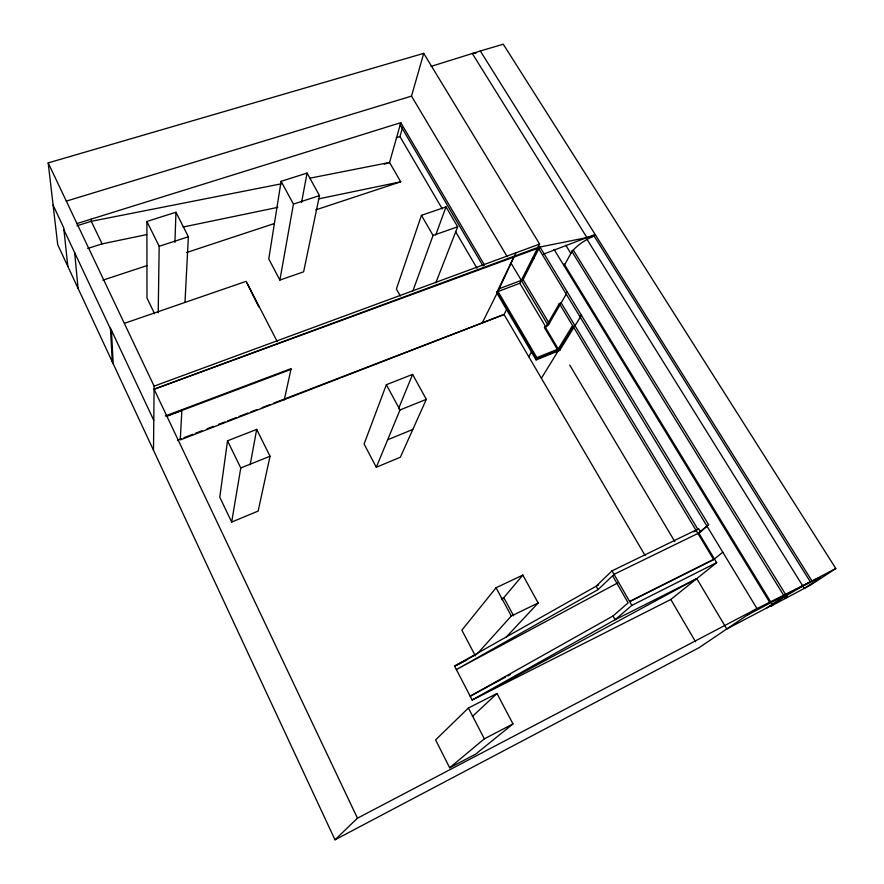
<?xml version="1.0" encoding="UTF-8"?>
<svg xmlns="http://www.w3.org/2000/svg" width="884" height="884" viewBox="0 0 884 884"><rect width="100%" height="100%" fill="white"/><g stroke="black" fill="none" stroke-linecap="round" stroke-linejoin="round"><path stroke-width="1.33" d="M153.496 450.276L154.114 386.142L48.189 162.899L423.723 53.36L539.616 244.083L519.836 283.267L497.139 291.864M158.214 312.814L159.175 246.282L146.888 221.464L175.96 212.237L188.369 236.779L184.988 302.24M174.922 242.437L175.96 212.237M181.927 409.701L180.248 439.912L504.068 314.494L507.096 308.483M247.144 283.278L258.227 305.842M227.531 440.807L219.773 497.195L231.674 522.068L258.161 511.051L270.029 456.243L256.692 429.403L227.531 440.807L240.768 467.967L231.674 522.068M258.857 307.046L258.979 306.218M281.101 181.331L268.769 258.946L279.885 280.073L303.621 271.819L319.478 195.607L307.068 173.076L281.101 181.331L293.433 204.105L279.885 280.073M250.183 464.719L256.692 429.403M301.521 202.591L307.068 173.076M76.764 223.619L400.784 122.677L389.568 162.468L400.728 181.806L315.82 209.851M442.298 208.933L399.966 136.589L402.574 127.451M507.228 256.736L411.513 96.124L423.723 53.36M435.823 282.769L457.68 226.801L446.011 206.911L421.447 215.342L396.397 289.013L400.297 296.007M412.894 290.902L433.061 235.442L421.447 215.342M435.735 234.945L446.011 206.911M386.352 384.706L364.086 444L376.308 467.26L400.353 457.216L426.32 399.358L412.607 374.396L386.352 384.706L399.999 409.955L376.308 467.26M398.518 408.751L412.607 374.396M496.675 292.726L497.471 292.427L513.703 257.388L496.675 292.726L536.091 359.921L559.749 350.351L573.782 327.555L713.675 559.583L629.662 601.54L714.427 558.964M514.267 256.172L515.869 252.835M482.222 322.947L497.957 291.422L536.842 357.633M498.532 288.969L523.107 279.675L539.804 246.746L708.636 524.753L699.819 532.533L614.06 574.346L598.048 589.639L456.376 669.564L617.706 582.921M564.069 265.797L570.865 253.476A20.84 6.95 -32.2 0 1 594.17 236.116L595.12 234.437L543.251 254.238M565.981 294.494L548.224 325.312L544.378 327.566L557.671 349.942M528.776 356.727L531.505 351.965M695.752 530.986L698.515 528.522L700.548 531.892L698.658 532.82L716.659 562.655L670.812 599.485L472.144 699.984L454.597 666.127L596.125 586.236L612.037 570.843L697.785 529.173L561.174 302.836L559.318 303.555L545.848 326.992L519.836 283.267M536.091 359.921L536.632 358.981L558.854 350.009L544.931 326.605M580.733 316.483L575.02 325.776L571.639 327.124L558.246 349.003L536.036 357.965M541.395 378.286L558.445 350.495M558.279 350.948L572.257 328.163L573.782 327.555M506.41 636.889L538.168 602.976L522.842 575.086L496.057 587.75L461.868 630.17L475.382 655.906M502.057 599.728L522.842 575.086M478.133 652.845L511.306 615.993L538.168 602.976M468.409 708.007L435.613 739.897L449.658 767.776L475.658 754.151L512.974 723.93L496.974 693.498L468.409 708.007L484.333 738.836L449.658 767.776M48.189 162.899L57.714 244.691L334.981 839.8L357.456 818.186L756.991 608.59L811.998 581.02L480.332 50.996L431.049 66.399M472.376 716.482L496.974 693.498M693.874 531.903L695.896 530.091M697.929 533.461L708.636 524.753M505.383 677.221L470.189 696.216L612.999 615.993L628.126 602.866L612.59 575.749M716.659 562.655L631.861 605.374L615.109 619.717L472.144 699.984L696.78 578.622L726.77 628.988L771.566 605.407M713.675 559.583L722.78 552.18M766.737 607.96L789.379 592.888L835.811 568.511L503.261 44.2L480.332 50.996M564.114 263.94L772.627 605.043L770.903 606.181L810.495 585.109L835.811 568.511M507.803 675.917L510.234 674.602M476.995 654.105L454.597 666.127L466.818 660.116M747.455 615.032L789.379 592.888M772.627 605.043L770.207 606.314L782.782 597.96A22.962 1.028 -29.3 0 1 810.33 582.103A22.962 1.028 -29.3 0 1 817.38 579.771L804.285 588.379L587.131 239.531M334.981 839.8L699.023 647.707L756.991 608.59L537.925 247.432L154.092 389.225L357.456 818.186M484.333 738.836L512.974 723.93M696.78 578.622L615.109 619.717L612.999 615.993M598.634 584.987L596.17 586.191L598.048 589.639M501.372 598.822L503.803 597.65L513.626 615.805M387.667 439.757L412.817 429.447M399.999 409.955L426.32 399.358M240.768 467.967L270.029 456.243M579.561 316.074L581.451 315.323M565.473 292.836L567.362 292.107M177.518 440.166L181.364 438.685M183.938 437.702L192.911 434.243M195.475 433.259L201.883 430.795M207.011 428.817L213.42 426.353M218.558 424.375L224.967 421.911M227.531 420.917L236.503 417.469M239.067 416.474L248.05 413.027M250.614 412.043L257.023 409.568M262.15 407.601L269.841 404.64M273.686 403.159L283.952 399.203L284.272 399.844L291.145 368.595L165.286 415.966M285.234 398.706L504.068 314.494L645.099 555.539M166.557 416.253L181.883 410.441M166.546 416.22L291.002 369.413M497.957 291.422L497.151 291.72L536.632 358.981M154.114 386.142L539.616 244.083M539.804 246.746L537.925 247.432L594.17 236.116L810.44 582.048M154.092 389.225L540.212 247.421M433.061 235.442L457.68 226.801M124.81 323.19L246.15 281.333L277.278 341.688M102.887 280.173L147.297 265.498M186.491 252.559L274.018 223.652M159.175 246.282L188.369 236.779M293.433 204.105L319.478 195.607M384.308 164.17L389.568 162.468L309.93 178.181M87.715 248.47L102.091 243.873L146.678 234.603M396.187 137.782L399.966 136.589M76.952 225.774L91.273 221.309L281.587 183.773M66.289 201.132L411.513 96.124M183.165 227.022L277.764 207.364M318.295 198.933L400.728 181.806M475.979 53.228L472.299 53.504L586.921 237.575M573.163 249.863L787.346 597.297M571.583 250.945L785.589 598.457M565.826 245.277L570.865 253.476M554.047 249.387L769.411 601.882M559.318 303.555L573.152 326.516M571.639 327.124L572.257 328.163M523.107 279.675L549.262 323.5L547.439 324.218L510.742 262.636M569.727 365.07L674.846 541.638M559.152 349.346L559.749 350.351M400.784 122.677L484.565 265.211M400.154 124.887L483.007 265.962M455.481 231.464L476.995 268.239M670.812 599.485L695.586 641.828M612.037 570.843L631.861 605.374M496.057 587.75L511.306 615.993M154.59 313.721L146.987 298.03L146.888 221.464M102.091 243.873L91.273 221.309L91.129 219.144M53.106 205.143L63.703 227.685L67.825 266.393M153.761 420.298L110.456 328.141L112.29 361.821M63.935 229.84L110.5 328.97M74.654 252.647L78.068 288.361M111.417 330.174L113.196 363.777M534.268 257.675L532.389 258.393L534.245 257.697"/></g></svg>
